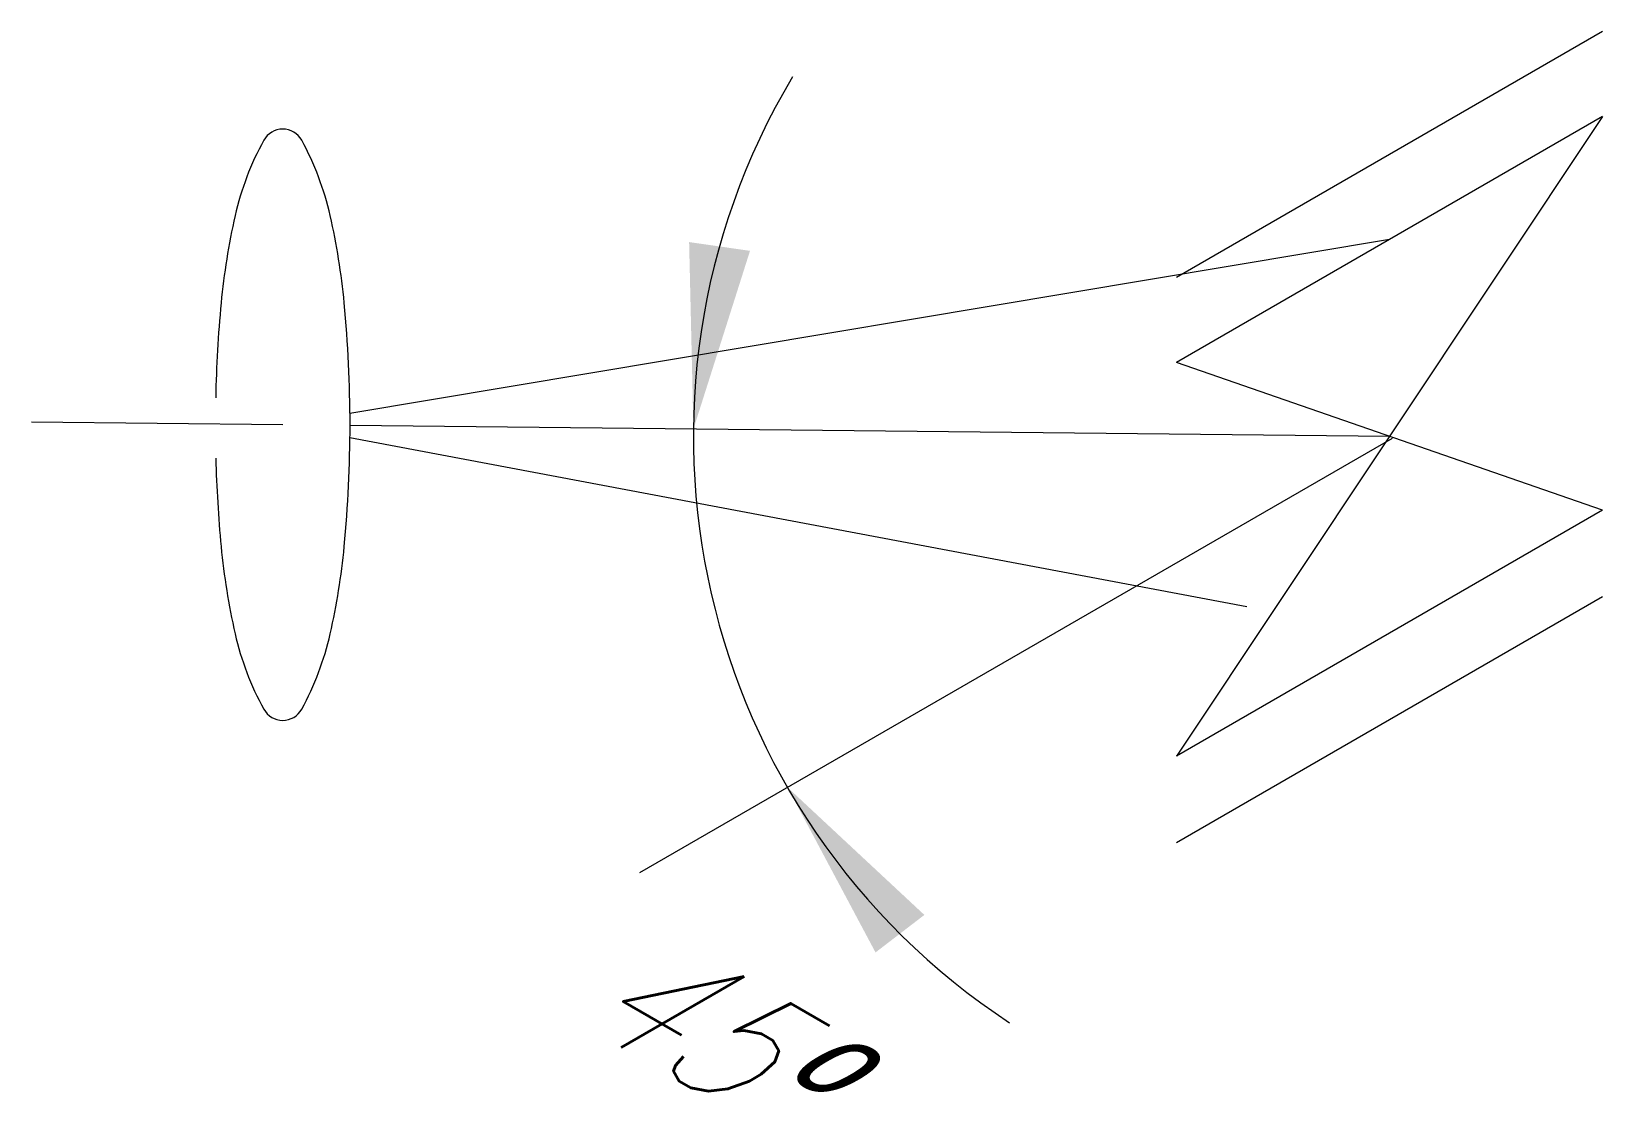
# Model space of a CAD drawing. Header units: millimetres. Extents: x -9992.08 to -9990.8, y -63.36 to -62.5.
import ezdxf

# ---------------------------------------------------------------- set-up
doc = ezdxf.new("R2010")
doc.units = ezdxf.units.MM
doc.layers.add('Tub_iso_válvulas', color=2, linetype='Continuous')
doc.styles.add('ISOPOS80', font='ROMANSBR', dxfattribs={"width": 0.85, "oblique": 30, "height": 2})

msp = doc.modelspace()

# ---------------------------------------------------------------- linework, layer by layer
at = {"layer": 'Tub_iso_válvulas'}
for p, q in [((-9990.8047, -62.5005), (-9991.1511, -62.7005)), ((-9990.8047, -62.5696), (-9991.1511, -63.0899)), ((-9990.8047, -62.5696), (-9991.1511, -62.7696)), ((-9990.8047, -62.8899), (-9991.1511, -62.7696)), ((-9990.8047, -62.8899), (-9991.1511, -63.0899)), ((-9990.8047, -62.9603), (-9991.1511, -63.1603))]:
    msp.add_line(p, q, dxfattribs=at)
at = {"layer": 'Tub_iso_válvulas', "color": 1}
for p, q in [((-9990.9779, -62.6696), (-9991.8228, -62.8112)), ((-9991.8774, -62.8203), (-9992.0816, -62.8182)), ((-9990.9779, -62.8298), (-9991.8227, -62.8209)), ((-9991.8228, -62.8306), (-9991.0939, -62.9681)), ((-9990.9757, -62.8315), (-9991.5873, -63.1846))]:
    msp.add_line(p, q, dxfattribs=at)
for points in [[(-9991.8774, -62.5799, 0.273671), (-9991.8928, -62.589, 0.069756), (-9991.9161, -62.6503, 0.032447), (-9991.9275, -62.7213, 0.018311), (-9991.9319, -62.7984, 0.023495)], [(-9991.9318, -62.8476, 0.017033), (-9991.9275, -62.9194, 0.032447), (-9991.9161, -62.9903, 0.069756), (-9991.8928, -63.0516, 0.273671), (-9991.8774, -63.0607, 0.273671), (-9991.862, -63.0516, 0.069756), (-9991.8388, -62.9903, 0.032447), (-9991.8274, -62.9194, 0.023495), (-9991.8227, -62.8203, 0.023495), (-9991.8274, -62.7213, 0.032447), (-9991.8388, -62.6503, 0.069756), (-9991.862, -62.589, 0.273671), (-9991.8774, -62.5799, 0.273671)]]:
    msp.add_lwpolyline(points, format="xyb", dxfattribs=at)
msp.add_arc((-9990.9728, -62.8298), 0.5708, 149.1978, 236.6482, dxfattribs=at)
for points in [[(-9991.4976, -62.6789), (-9991.5471, -62.6718), (-9991.5436, -62.8238)], [(-9991.3956, -63.2494), (-9991.3559, -63.2189), (-9991.4671, -63.1152)]]:
    msp.add_solid(points, dxfattribs=at)

# ---------------------------------------------------------------- texts
at = {"layer": 'Tub_iso_válvulas', "style": 'ISOPOS80', "oblique": 30, "width": 0.85}
msp.add_attdef('45º', (-9991.6434, -63.3031), '45%%D', height=0.1, rotation=330, dxfattribs=at)

doc.saveas('drawing.dxf')
